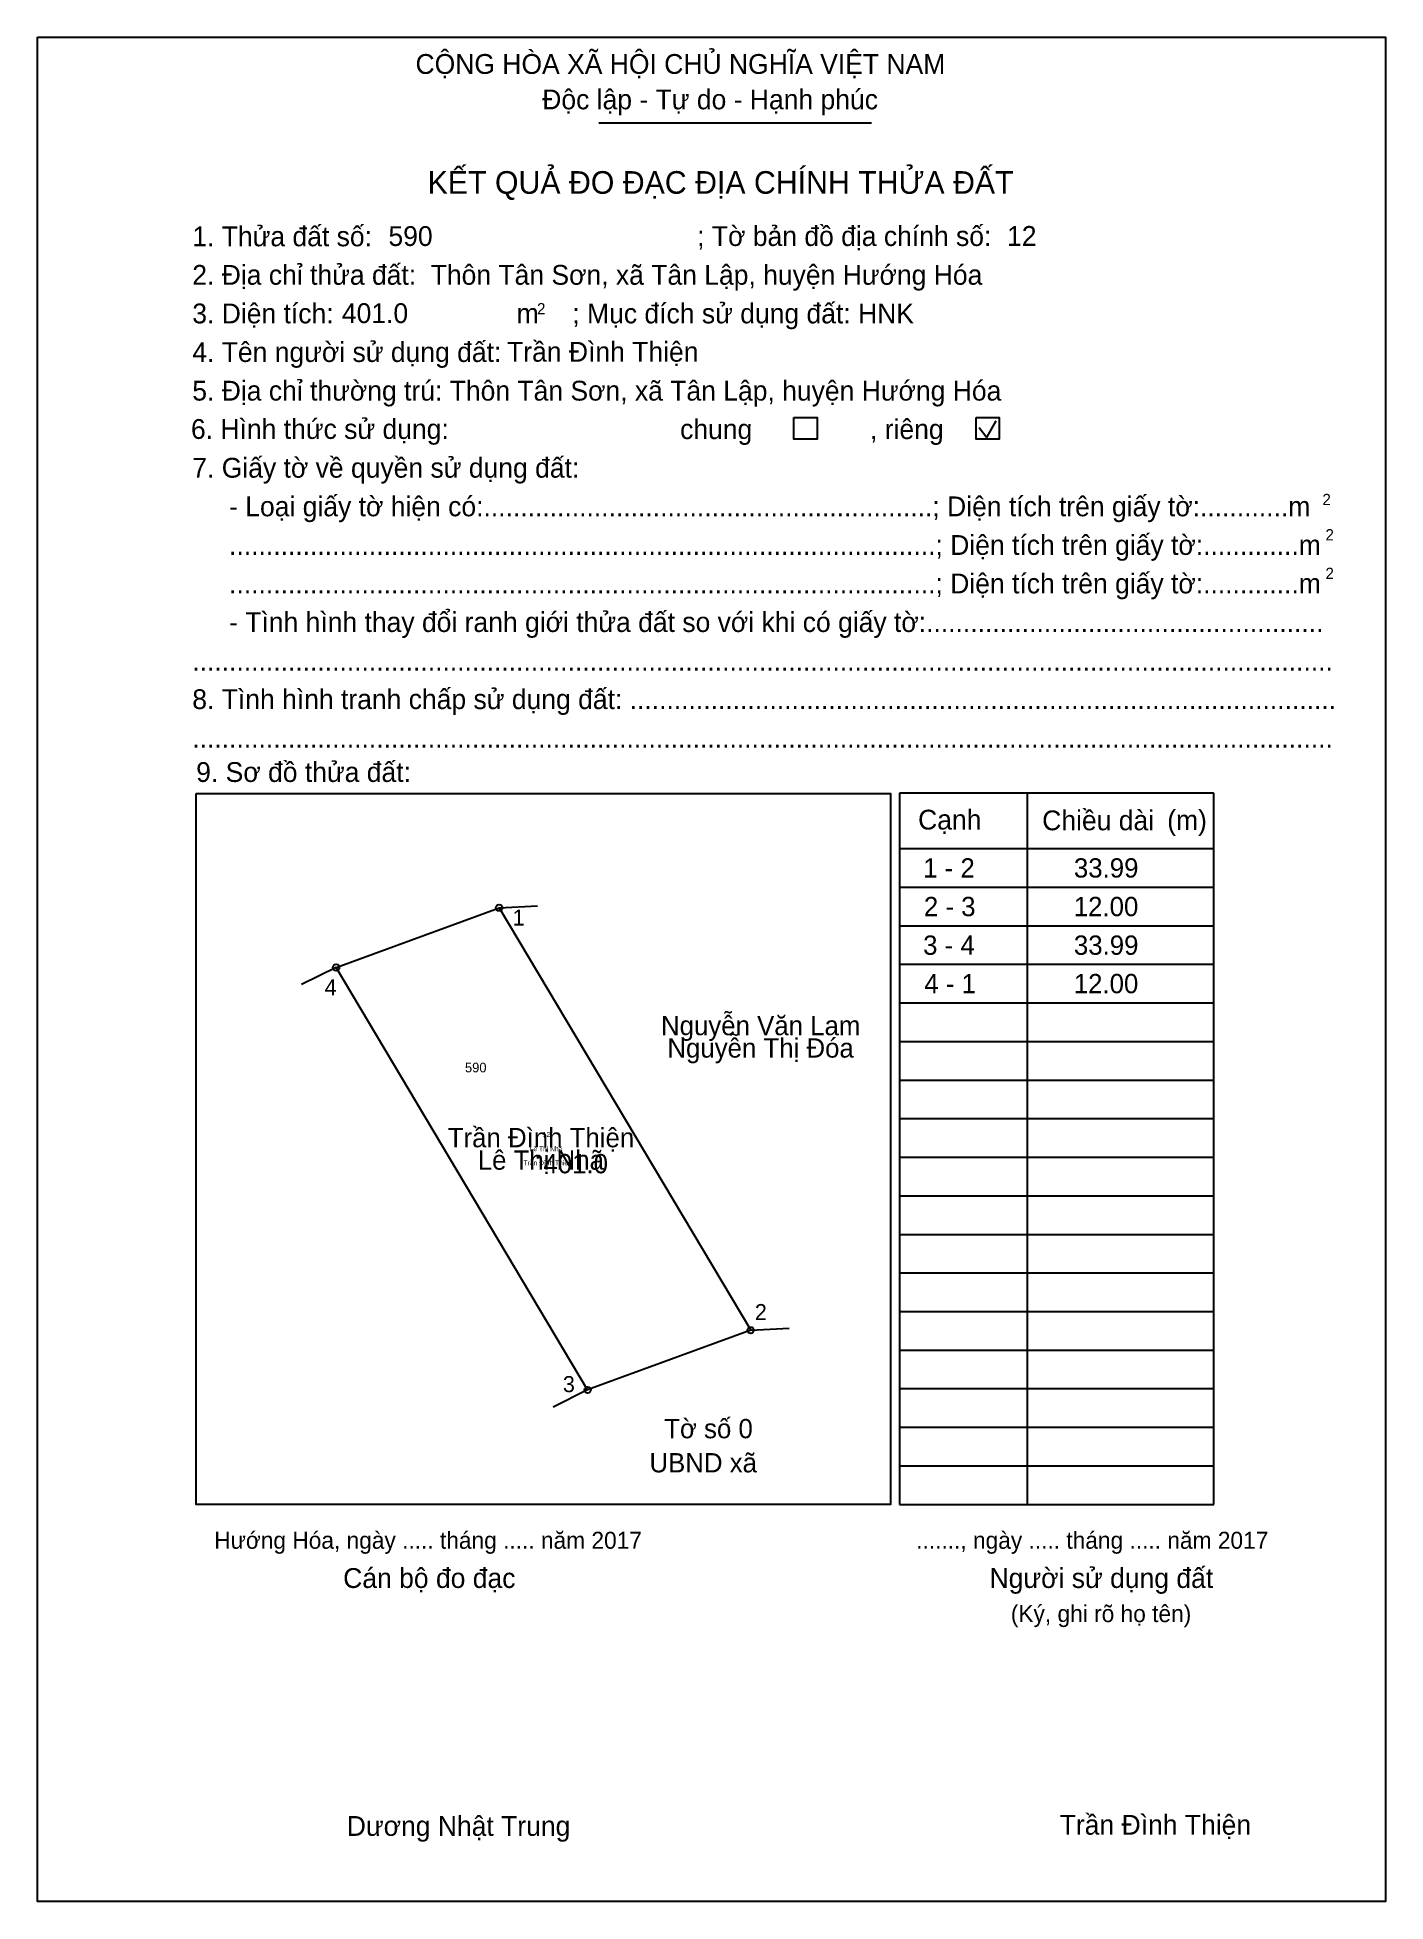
# Model space of a CAD drawing. Extents: x 548276 to 548369, y 1837774 to 1837903.
import ezdxf

# ---------------------------------------------------------------- set-up
doc = ezdxf.new("R2010")
doc.units = 0
for name, color, linetype in [('Level 1', 7, 'Continuous'), ('Level 10', 7, 'Continuous'), ('Level 11', 7, 'Continuous'), ('Level 13', 7, 'Continuous'), ('Level 15', 7, 'Continuous'), ('Level 18', 7, 'Continuous'), ('Level 2', 7, 'Continuous'), ('Level 21', 7, 'Continuous'), ('Level 27', 7, 'Continuous'), ('Level 36', 7, 'Continuous'), ('Level 48', 7, 'Continuous'), ('Level 50', 7, 'Continuous'), ('Level 52', 7, 'Continuous'), ('Level 6', 7, 'Continuous'), ('Level 9', 7, 'Continuous')]:
    doc.layers.add(name, color=color, linetype=linetype)

msp = doc.modelspace()

# ---------------------------------------------------------------- linework, layer by layer
at = {"layer": 'Level 1'}
for p, q in [((548275.53, 1837902.93), (548275.53, 1837902.93)), ((548314.34, 1837897.02), (548333.19, 1837897.02)), ((548340.63, 1837875.95), (548341.16, 1837875.26)), ((548341.16, 1837875.26), (548341.8, 1837876.41)), ((548286.51, 1837850.65), (548286.51, 1837850.65)), ((548356.85, 1837850.67), (548335.13, 1837850.67)), ((548335.13, 1837850.67), (548335.13, 1837801.49)), ((548343.96, 1837850.67), (548343.96, 1837801.49)), ((548356.85, 1837801.49), (548356.85, 1837850.67)), ((548335.13, 1837846.83), (548350.06, 1837846.83)), ((548350.06, 1837846.83), (548356.85, 1837846.83)), ((548335.13, 1837844.16), (548350.06, 1837844.16)), ((548350.06, 1837844.16), (548356.85, 1837844.16)), ((548335.13, 1837841.5), (548350.06, 1837841.5)), ((548350.06, 1837841.5), (548356.85, 1837841.5)), ((548335.13, 1837838.83), (548350.06, 1837838.83)), ((548350.06, 1837838.83), (548356.85, 1837838.83)), ((548335.13, 1837836.16), (548350.06, 1837836.16)), ((548350.06, 1837836.16), (548356.85, 1837836.16)), ((548335.13, 1837833.49), (548350.06, 1837833.49)), ((548350.06, 1837833.49), (548356.85, 1837833.49)), ((548335.13, 1837830.83), (548350.06, 1837830.83)), ((548350.06, 1837830.83), (548356.85, 1837830.83)), ((548335.13, 1837828.16), (548350.06, 1837828.16)), ((548350.06, 1837828.16), (548356.85, 1837828.16)), ((548335.13, 1837825.49), (548350.06, 1837825.49)), ((548350.06, 1837825.49), (548356.85, 1837825.49)), ((548335.13, 1837822.82), (548350.06, 1837822.82)), ((548350.06, 1837822.82), (548356.85, 1837822.82)), ((548335.13, 1837820.16), (548350.06, 1837820.16)), ((548350.06, 1837820.16), (548356.85, 1837820.16)), ((548335.13, 1837817.49), (548350.06, 1837817.49)), ((548350.06, 1837817.49), (548356.85, 1837817.49)), ((548335.13, 1837814.82), (548350.06, 1837814.82)), ((548350.06, 1837814.82), (548356.85, 1837814.82)), ((548335.13, 1837812.16), (548350.06, 1837812.16)), ((548350.06, 1837812.16), (548356.85, 1837812.16)), ((548335.13, 1837809.49), (548350.06, 1837809.49)), ((548350.06, 1837809.49), (548356.85, 1837809.49)), ((548335.13, 1837806.82), (548350.06, 1837806.82)), ((548350.06, 1837806.82), (548356.85, 1837806.82)), ((548335.13, 1837804.15), (548350.06, 1837804.15)), ((548350.06, 1837804.15), (548356.85, 1837804.15)), ((548334.51, 1837801.49), (548334.51, 1837801.49)), ((548335.13, 1837801.49), (548356.85, 1837801.49)), ((548356.85, 1837801.49), (548356.85, 1837801.97)), ((548368.73, 1837774.02), (548368.73, 1837774.02))]:
    msp.add_line(p, q, dxfattribs=at)
msp.add_lwpolyline([(548286.51, 1837850.65), (548334.51, 1837850.65), (548334.51, 1837801.49), (548286.51, 1837801.49)], close=True, dxfattribs=at)
at = {"layer": 'Level 10'}
msp.add_lwpolyline([(548307.45, 1837842.74), (548324.84, 1837813.53), (548313.57, 1837809.4), (548296.18, 1837838.61)], close=True, dxfattribs=at)
at = {"layer": 'Level 11'}
for centre in [(548307.45, 1837842.74), (548307.45, 1837842.74), (548296.18, 1837838.61), (548324.84, 1837813.53), (548313.57, 1837809.4)]:
    msp.add_circle(centre, 0.222, dxfattribs=at)
at = {"layer": 'Level 2'}
msp.add_lwpolyline([(548275.53, 1837902.93), (548368.73, 1837902.93), (548368.73, 1837774.02), (548275.53, 1837774.02)], close=True, dxfattribs=at)
at = {"layer": 'Level 27'}
for p, q in [((548307.45, 1837842.74), (548310.11, 1837842.88)), ((548296.18, 1837838.61), (548293.79, 1837837.43)), ((548324.84, 1837813.53), (548327.5, 1837813.67)), ((548313.57, 1837809.4), (548311.18, 1837808.22))]:
    msp.add_line(p, q, dxfattribs=at)
at = {"layer": 'Level 50'}
for points in [[(548327.82, 1837876.64), (548329.43, 1837876.64), (548329.43, 1837875.14), (548327.82, 1837875.14)], [(548340.42, 1837876.64), (548342.02, 1837876.64), (548342.02, 1837875.14), (548340.42, 1837875.14)]]:
    msp.add_lwpolyline(points, close=True, dxfattribs=at)

# ---------------------------------------------------------------- texts
at = {"layer": 'Level 1'}
for s, height, p in [('CỘNG HÒA XÃ HỘI CHỦ NGHĨA VIỆT NAM', 1.3691, (548301.67, 1837900.4)), ('Độc lập - Tự do - Hạnh phúc', 1.3691, (548310.43, 1837897.95)), ('KẾT QUẢ ĐO ĐẠC ĐỊA CHÍNH THỬA ĐẤT', 1.5648, (548302.51, 1837892.11)), ('1. Thửa đất số:', 1.3691, (548286.24, 1837888.48)), ('; Tờ bản đồ địa chính số:', 1.3691, (548321.14, 1837888.5)), ('2. Địa chỉ thửa đất:', 1.3691, (548286.24, 1837885.82)), ('3. Diện tích:', 1.3691, (548286.24, 1837883.15)), ('m', 1.37, (548308.66, 1837883.15)), ('2', 0.782, (548310.07, 1837883.77)), ('; Mục đích sử dụng đất: HNK', 1.3692, (548312.51, 1837883.15)), ('4. Tên người sử dụng đất:', 1.3691, (548286.24, 1837880.48)), ('5. Địa chỉ thường trú: Thôn Tân Sơn, xã Tân Lập, huyện Hướng Hóa', 1.3692, (548286.24, 1837877.81)), ('chung                , riêng', 1.3691, (548319.96, 1837875.15)), ('7. Giấy tờ về quyền sử dụng đất:', 1.3691, (548286.24, 1837872.48)), ('     - Loại giấy tờ hiện có:.............................................................; Diện tích trên giấy tờ:............m', 1.36908, (548286.24, 1837869.81)), ('2', 0.782, (548364.36, 1837870.58)), ('     ................................................................................................; Diện tích trên giấy tờ:.............m', 1.36908, (548286.24, 1837867.14)), ('2', 0.782, (548364.57, 1837868.14)), ('     ................................................................................................; Diện tích trên giấy tờ:.............m', 1.36908, (548286.24, 1837864.48)), ('2', 0.782, (548364.57, 1837865.47)), ('     - Tình hình thay đổi ranh giới thửa đất so với khi có giấy tờ:......................................................', 1.36908, (548286.24, 1837861.81)), ('...........................................................................................................................................................', 1.36908, (548286.24, 1837859.14)), ('8. Tình hình tranh chấp sử dụng đất: ................................................................................................', 1.36908, (548286.24, 1837856.48)), ('...........................................................................................................................................................', 1.36908, (548286.24, 1837853.81)), ('9. Sơ đồ thửa đất:', 1.3691, (548286.51, 1837851.44)), ('Cạnh', 1.369, (548336.41, 1837848.15)), ('Chiều dài', 1.369, (548344.99, 1837848.1)), ('(m)', 1.369, (548353.63, 1837848.12)), ('Hướng Hóa, ngày ..... tháng ..... năm 2017', 1.1736, (548287.76, 1837798.42)), ('......., ngày ..... tháng ..... năm 2017', 1.1736, (548336.28, 1837798.42)), ('Người sử dụng đất', 1.3691, (548341.35, 1837795.71)), ('Cán bộ đo đạc', 1.3692, (548296.67, 1837795.71)), ('(Ký, ghi rõ họ tên)', 1.1736, (548342.82, 1837793.35)), ('Dương Nhật Trung', 1.3692, (548296.92, 1837778.57))]:
    msp.add_text(s, height=height, dxfattribs=at).set_placement(p)
at = {"layer": 'Level 13'}
for s, height, p in [('Trần Đình Thiện', 1.3336, (548303.9, 1837826.18)), ('Lê Thị Nhã', 1.334, (548305.97, 1837824.63)), ('.', 1.33, (548309.89, 1837825.4)), ('401.0', 1.334, (548310.51, 1837824.38)), ('Trần Đình Thiện', 0.3334, (548309.14, 1837824.94))]:
    msp.add_text(s, height=height, dxfattribs=at).set_placement(p)
at = {"layer": 'Level 15'}
msp.add_text('Lê Thị Nhã', height=0.333, dxfattribs=at).set_placement((548309.57, 1837825.91))
at = {"layer": 'Level 18'}
msp.add_text('12', height=0.333, dxfattribs=at).set_placement((548310.47, 1837826.9))
at = {"layer": 'Level 21'}
msp.add_text('590', height=0.667, dxfattribs=at).set_placement((548305.09, 1837831.36))
at = {"layer": 'Level 36'}
for s, height, p in [('Nguyễn Văn Lam', 1.3336, (548318.64, 1837833.93)), ('Nguyễn Thị Đóa', 1.3336, (548319.08, 1837832.38)), ('Tờ số 0', 1.334, (548318.86, 1837806.06)), ('UBND xã', 1.334, (548317.84, 1837803.7))]:
    msp.add_text(s, height=height, dxfattribs=at).set_placement(p)
at = {"layer": 'Level 48'}
msp.add_text('6. Hình thức sử dụng:', height=1.3692, dxfattribs=at).set_placement((548286.15, 1837875.16))
at = {"layer": 'Level 52'}
for s, p in [('1 - 2', (548336.76, 1837844.83)), ('33.99', (548347.18, 1837844.83)), ('2 - 3', (548336.81, 1837842.16)), ('12.00', (548347.17, 1837842.16)), ('3 - 4', (548336.76, 1837839.49)), ('33.99', (548347.18, 1837839.49)), ('4 - 1', (548336.84, 1837836.83)), ('12.00', (548347.17, 1837836.83))]:
    msp.add_text(s, height=1.334, dxfattribs=at).set_placement(p)
at = {"layer": 'Level 6'}
for s, height, p in [('590', 1.369, (548299.8, 1837888.5)), ('12', 1.369, (548342.56, 1837888.51)), ('Thôn Tân Sơn, xã Tân Lập, huyện Hướng Hóa', 1.3692, (548302.72, 1837885.82)), ('401.0', 1.369, (548296.58, 1837883.17)), ('Trần Đình Thiện', 1.3692, (548308, 1837880.5)), ('Trần Đình Thiện', 1.3692, (548346.2, 1837778.65))]:
    msp.add_text(s, height=height, dxfattribs=at).set_placement(p)
at = {"layer": 'Level 9'}
for s, p in [('1', (548308.39, 1837841.51)), ('4', (548295.39, 1837836.69)), ('2', (548325.13, 1837814.23)), ('3', (548311.86, 1837809.25))]:
    msp.add_text(s, height=1.11, dxfattribs=at).set_placement(p)

doc.saveas('drawing.dxf')
